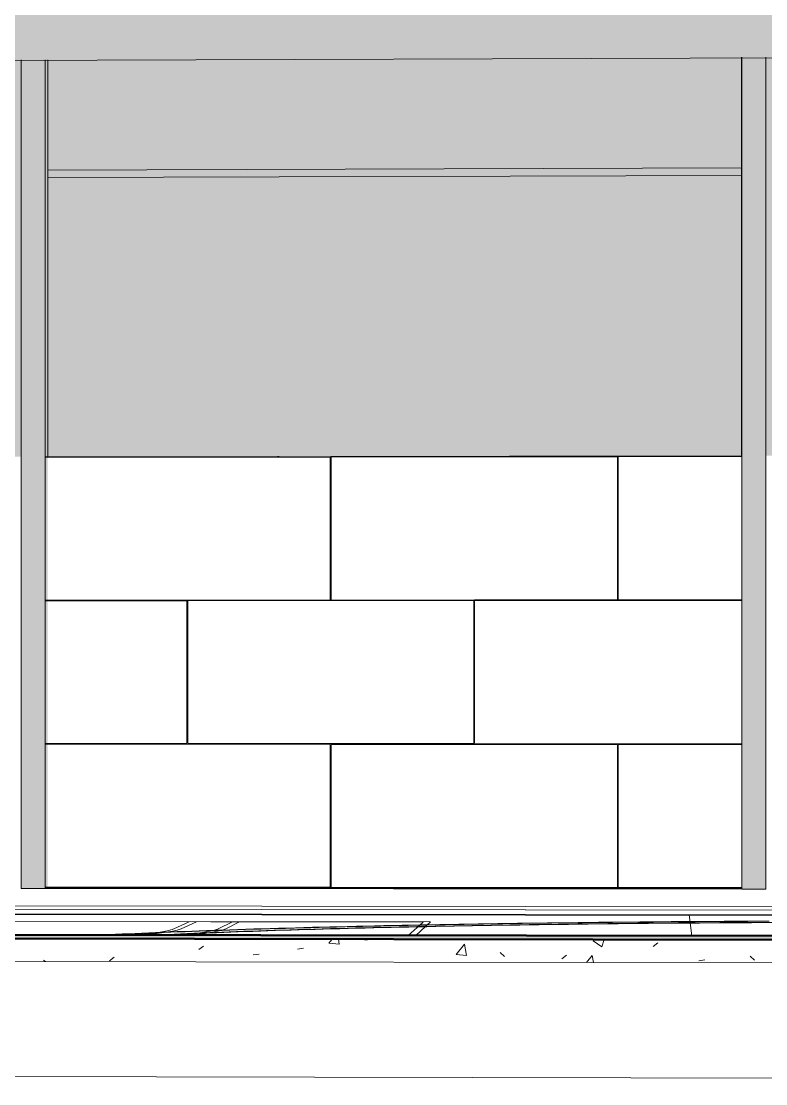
# Model space of a CAD drawing. Header units: inches. Extents: x 27328 to 52026, y -4075 to 4147.
# Drawn here: x 49625.38 to 49625.5051, y 59.9372 to 60.1155 of the extents above; entities that cross this region are included whole.
import ezdxf

# ---------------------------------------------------------------- set-up
doc = ezdxf.new("R2010")
doc.units = ezdxf.units.IN
doc.header["$MEASUREMENT"] = 0
doc.linetypes.add('Dash 1_16_', pattern=[0.125, 0.0625, -0.0625])
doc.linetypes.add('Hidden', pattern=[0.28125, 0.1875, -0.09375])
for name, color, linetype, lineweight in [('A-FLOR', 192, 'Continuous', 9), ('A-FLOR-CLRS', 90, 'Dash 1_16_', 9), ('A-FLOR-OTLN', 90, 'Continuous', 9), ('A-PROP-SBCK', 71, 'Hidden', 15), ('A-WALL-PATT', 111, 'Continuous', 9), ('C-BLDG-PADS', 91, 'Continuous', 9), ('C-TOPO', 7, 'Continuous', 9), ('L-SITE-WALL', 31, 'Continuous', 9), ('M-HVAC-DUCT', 70, 'Continuous', 9), ('S-BEAM', 12, 'Continuous', 9), ('S-COLS', 52, 'Continuous', 9)]:
    doc.layers.add(name, color=color, linetype=linetype, lineweight=lineweight)

# ---------------------------------------------------------------- blocks, each defined once
blk = doc.blocks.new('FP_168-mezzanine - perspective')
at = {"layer": 'C-BLDG-PADS'}
for p, q in [((23035.796, 59.96076), (23035.79658, 59.96145)), ((23035.79778, 59.9606), (23035.79763, 59.96145)), ((23035.80206, 59.96125), (23035.80303, 59.96138)), ((23035.84038, 59.96117), (23035.84094, 59.96139)), ((23035.84038, 59.96117), (23035.84186, 59.96017)), ((23035.84186, 59.96017), (23035.84227, 59.96139)), ((23035.77419, 59.95968), (23035.77497, 59.96027)), ((23035.79077, 59.95978), (23035.79175, 59.95991)), ((23035.796, 59.96076), (23035.79778, 59.9606)), ((23035.81738, 59.95886), (23035.81882, 59.96057)), ((23035.81916, 59.9587), (23035.81882, 59.96057)), ((23035.85048, 59.96022), (23035.85126, 59.96082)), ((23035.74812, 59.95789), (23035.74847, 59.95766)), ((23035.75918, 59.95779), (23035.75995, 59.95839)), ((23035.78332, 59.95881), (23035.7843, 59.95894)), ((23035.81738, 59.95886), (23035.81916, 59.9587)), ((23035.82478, 59.95922), (23035.8255, 59.95855)), ((23035.83514, 59.95814), (23035.83592, 59.95874)), ((23035.83927, 59.95753), (23035.84023, 59.95867)), ((23035.84044, 59.95753), (23035.84023, 59.95867)), ((23035.85816, 59.95782), (23035.85914, 59.95795)), ((23035.86679, 59.95858), (23035.86752, 59.95792))]:
    blk.add_line(p, q, dxfattribs=at)
blk = doc.blocks.new('FP_214-mezzanine - perspective')
at = {"layer": 'A-WALL-PATT'}
for p, q in [((23035.79626, 60.04235), (23035.74838, 60.04228)), ((23035.7722, 60.04244), (23035.7722, 60.04244)), ((23035.77232, 60.04244), (23035.77232, 60.04244)), ((23035.79626, 60.04235), (23035.79626, 60.01836)), ((23035.82049, 60.04238), (23035.79639, 60.04235)), ((23035.79639, 60.01836), (23035.79639, 60.04235)), ((23035.82036, 60.04251), (23035.82036, 60.04251)), ((23035.82049, 60.04251), (23035.82049, 60.04251)), ((23035.84451, 60.04241), (23035.82049, 60.04238)), ((23035.84451, 60.04241), (23035.84451, 60.01839)), ((23035.86535, 60.04244), (23035.84463, 60.04242)), ((23035.84463, 60.01839), (23035.84463, 60.04242)), ((23035.79626, 60.01836), (23035.74838, 60.01833)), ((23035.7722, 60.01822), (23035.74838, 60.01821)), ((23035.7722, 60.01822), (23035.7722, 59.99426)), ((23035.82036, 60.01825), (23035.77232, 60.01822)), ((23035.77232, 60.01822), (23035.77232, 59.99426)), ((23035.82049, 60.01838), (23035.79639, 60.01836)), ((23035.82036, 59.99425), (23035.82036, 60.01825)), ((23035.84451, 60.01839), (23035.82049, 60.01838)), ((23035.86535, 60.01828), (23035.82049, 60.01825)), ((23035.82049, 59.99425), (23035.82049, 60.01825)), ((23035.86535, 60.01841), (23035.84463, 60.01839)), ((23035.7722, 59.99426), (23035.74838, 59.99426)), ((23035.79626, 59.99413), (23035.74838, 59.99414)), ((23035.82036, 59.99425), (23035.77232, 59.99426)), ((23035.79626, 59.99413), (23035.79626, 59.97015)), ((23035.79639, 59.97015), (23035.79639, 59.99413)), ((23035.82049, 59.99412), (23035.79639, 59.99413)), ((23035.86535, 59.99424), (23035.82049, 59.99425)), ((23035.84451, 59.99412), (23035.82049, 59.99412)), ((23035.84451, 59.99412), (23035.84451, 59.9701)), ((23035.84463, 59.9701), (23035.84463, 59.99412)), ((23035.86535, 59.99412), (23035.84463, 59.99412)), ((23035.79626, 59.97015), (23035.74838, 59.97019)), ((23035.82049, 59.97012), (23035.79639, 59.97015)), ((23035.84451, 59.9701), (23035.82049, 59.97012)), ((23035.86535, 59.97008), (23035.84463, 59.9701))]:
    blk.add_line(p, q, dxfattribs=at)

msp = doc.modelspace()

# ---------------------------------------------------------------- hatches: boundary and pattern name
at = {"layer": 'A-FLOR', "lineweight": 13}
msp.add_hatch(color=256, dxfattribs=at).paths.add_polyline_path([(49625.6091, 59.96121), (49625.6091, 59.96186), (49624.89144, 59.96279), (49624.89144, 59.96216), (49625.57851, 59.96125)], flags=0)
at = {"layer": 'L-SITE-WALL', "lineweight": 13}
h = msp.add_hatch(color=256, dxfattribs=at)
h.paths.add_polyline_path([(49625.03501, 60.0419), (49625.09453, 60.04198), (49625.09453, 60.08284), (49625.04246, 60.08269), (49625.03515, 60.04266)], flags=0)
h.paths.add_polyline_path([(49625.10073, 60.04199), (49625.14103, 60.04205), (49625.14103, 60.08297), (49625.10073, 60.08286), (49625.10073, 60.04266)], flags=0)
h.paths.add_polyline_path([(49625.14503, 60.04205), (49625.2395, 60.04219), (49625.2395, 60.05919), (49625.24142, 60.05919), (49625.24142, 60.05998), (49625.25496, 60.06001), (49625.25499, 60.06162), (49625.25525, 60.06162), (49625.25528, 60.06408), (49625.25579, 60.06409), (49625.25641, 60.06406), (49625.25641, 60.06403), (49625.25862, 60.06406), (49625.24476, 60.10851), (49625.1457, 60.10814), (49625.1457, 60.09497), (49625.14503, 60.09496), (49625.14503, 60.08919), (49625.14657, 60.08919), (49625.14717, 60.08904), (49625.14714, 60.08886), (49625.14694, 60.08889), (49625.147, 60.08885), (49625.14708, 60.0888), (49625.14704, 60.08872), (49625.14699, 60.08877), (49625.14704, 60.08835), (49625.14701, 60.08355), (49625.14701, 60.08334), (49625.14706, 60.08338), (49625.14708, 60.08325), (49625.14694, 60.08325), (49625.14698, 60.08322), (49625.14717, 60.08316), (49625.14717, 60.08299), (49625.14503, 60.08298), (49625.14503, 60.04266)], flags=0)
h.paths.add_polyline_path([(49625.28385, 60.04226), (49625.38005, 60.0424), (49625.38005, 60.10901), (49625.28201, 60.10865), (49625.26763, 60.06405), (49625.26867, 60.06408), (49625.2687, 60.06411), (49625.26914, 60.06412), (49625.26982, 60.06409), (49625.26983, 60.06407), (49625.26984, 60.06159), (49625.26991, 60.06155), (49625.26991, 60.06004), (49625.28299, 60.06006), (49625.28299, 60.05928), (49625.28368, 60.05926), (49625.28388, 60.0592), (49625.28385, 60.04266)], flags=0)
h.paths.add_polyline_path([(49625.38406, 60.0424), (49625.50103, 60.04257), (49625.50103, 60.10946), (49625.38406, 60.10903), (49625.38406, 60.04266)], flags=0)
h.paths.add_polyline_path([(49625.50507, 60.04258), (49625.55906, 60.04265), (49625.55906, 60.10968), (49625.50507, 60.10948), (49625.50507, 60.04265)], flags=0)
h.paths.add_polyline_path([(49625.25741, 60.06002), (49625.25762, 60.06005), (49625.25759, 60.0601), (49625.25743, 60.06005), (49625.25741, 60.06002)], flags=0)
h.paths.add_polyline_path([(49625.25818, 60.06002), (49625.25988, 60.06002), (49625.25942, 60.06151), (49625.25649, 60.0615), (49625.25649, 60.06024), (49625.25818, 60.06024), (49625.25818, 60.06002)], flags=0)
h.paths.add_polyline_path([(49625.26676, 60.06004), (49625.26697, 60.06007), (49625.26688, 60.06011), (49625.26685, 60.0601), (49625.26677, 60.06004)], flags=0)
h.paths.add_polyline_path([(49625.26641, 60.06026), (49625.26843, 60.06026), (49625.26843, 60.06153), (49625.26681, 60.0615), (49625.26641, 60.06026)], flags=0)
h.paths.add_polyline_path([(49625.26517, 60.06405), (49625.26535, 60.06406), (49625.2698, 60.1086), (49625.26517, 60.10859), (49625.26517, 60.10153), (49625.26613, 60.10151), (49625.26613, 60.10139), (49625.26616, 60.10141), (49625.26616, 60.1015), (49625.26626, 60.10145), (49625.26628, 60.10126), (49625.2663, 60.10124), (49625.26627, 60.1005), (49625.26626, 60.10048), (49625.26626, 60.10038), (49625.26517, 60.10036), (49625.26517, 60.06406)], flags=0)
h.paths.add_polyline_path([(49625.25672, 60.09712), (49625.25672, 60.09706), (49625.25676, 60.09708), (49625.25673, 60.0971)], flags=0)
h.paths.add_polyline_path([(49625.25697, 60.09703), (49625.25702, 60.09691), (49625.25698, 60.0968), (49625.25698, 60.09696)], flags=0)
h.paths.add_polyline_path([(49625.257, 60.0968), (49625.25703, 60.09694), (49625.25709, 60.0969), (49625.25703, 60.09684)], flags=0)
h.paths.add_polyline_path([(49625.26005, 60.06627), (49625.26005, 60.10857), (49625.25834, 60.10856), (49625.25665, 60.09713), (49625.2569, 60.09707), (49625.25692, 60.09704), (49625.25697, 60.09703), (49625.25694, 60.09691), (49625.25691, 60.09691), (49625.25688, 60.09694), (49625.25661, 60.097), (49625.25658, 60.09667), (49625.25671, 60.0966), (49625.25679, 60.09658), (49625.25691, 60.09662), (49625.25698, 60.09672), (49625.257, 60.09678), (49625.25704, 60.09669), (49625.25698, 60.09654), (49625.25684, 60.09648), (49625.25679, 60.09651), (49625.25677, 60.09648), (49625.25685, 60.09602), (49625.25681, 60.09512), (49625.25685, 60.095), (49625.25687, 60.09497), (49625.25687, 60.09471), (49625.25682, 60.0947), (49625.2568, 60.09457), (49625.25673, 60.09455), (49625.25665, 60.09388), (49625.25655, 60.09368), (49625.25642, 60.09367), (49625.2599, 60.06675)], flags=0)
h.paths.add_polyline_path([(49625.25958, 60.06778), (49625.2562, 60.09385), (49625.25613, 60.09368), (49625.25596, 60.09368), (49625.25586, 60.09368), (49625.25579, 60.09379), (49625.25571, 60.09408), (49625.25562, 60.09454), (49625.25549, 60.09483), (49625.25551, 60.09501), (49625.25555, 60.09501), (49625.25558, 60.09517), (49625.25565, 60.09518), (49625.2557, 60.09568), (49625.25579, 60.09599), (49625.25582, 60.0961), (49625.25324, 60.10733), (49625.25331, 60.10733), (49625.25335, 60.1074), (49625.25338, 60.10733), (49625.25595, 60.09625), (49625.2561, 60.09657), (49625.2561, 60.09674), (49625.25614, 60.09673), (49625.25618, 60.09691), (49625.25621, 60.09697), (49625.25629, 60.09703), (49625.25642, 60.09707), (49625.25814, 60.10856), (49625.24687, 60.10852), (49625.25857, 60.071)], flags=0)
h.paths.add_polyline_path([(49625.26691, 60.06817), (49625.27996, 60.10864), (49625.27092, 60.10861), (49625.2672, 60.071)], flags=0)
h.paths.add_polyline_path([(49625.14706, 60.08338), (49625.14701, 60.08341), (49625.14705, 60.08346)], flags=0)
h.paths.add_polyline_path([(49625.14705, 60.08863), (49625.14701, 60.08872), (49625.14706, 60.08871), (49625.14705, 60.08864)], flags=0)
h.paths.add_polyline_path([(49625.25622, 60.0969), (49625.25621, 60.09678), (49625.2562, 60.0968), (49625.25622, 60.09688)], flags=0)
h.paths.add_polyline_path([(49625.25618, 60.09659), (49625.25634, 60.09659), (49625.2564, 60.09695), (49625.25634, 60.09692), (49625.25626, 60.09686), (49625.25622, 60.09689), (49625.25618, 60.09668), (49625.25618, 60.09665)], flags=0)
h.paths.add_polyline_path([(49625.25617, 60.09679), (49625.25613, 60.09691), (49625.25618, 60.09694), (49625.25617, 60.09689)], flags=0)
h.paths.add_polyline_path([(49625.26616, 60.10043), (49625.26613, 60.10044), (49625.26613, 60.10043)], flags=0)
h.paths.add_polyline_path([(49625.26557, 60.10074), (49625.26546, 60.10088), (49625.26546, 60.10084), (49625.26553, 60.10076), (49625.26557, 60.10074)], flags=0)
h.paths.add_polyline_path([(49625.26588, 60.10116), (49625.26601, 60.10119), (49625.26588, 60.10116)], flags=0)
h.paths.add_polyline_path([(49625.1457, 60.12411), (49625.23976, 60.12451), (49625.23649, 60.13502), (49625.23545, 60.13515), (49625.23545, 60.135), (49625.23521, 60.13497), (49625.23518, 60.13427), (49625.23467, 60.13429), (49625.23463, 60.13499), (49625.23451, 60.13501), (49625.23443, 60.13509), (49625.23443, 60.13524), (49625.23424, 60.13531), (49625.15348, 60.14582), (49625.1457, 60.14468), (49625.1457, 60.12475)], flags=0)
h.paths.add_polyline_path([(49625.24188, 60.12452), (49625.26005, 60.1246), (49625.26005, 60.13188), (49625.26044, 60.1319), (49625.23869, 60.13473), (49625.24181, 60.12474)], flags=0)
h.paths.add_polyline_path([(49625.26517, 60.12462), (49625.2714, 60.12465), (49625.27198, 60.13052), (49625.27169, 60.13052), (49625.27164, 60.12939), (49625.27012, 60.12947), (49625.26916, 60.13004), (49625.26916, 60.13076), (49625.26517, 60.13128), (49625.26517, 60.12474)], flags=0)
h.paths.add_polyline_path([(49625.27252, 60.12465), (49625.28514, 60.1247), (49625.28697, 60.13038), (49625.2731, 60.13051), (49625.27253, 60.12474)], flags=0)
h.paths.add_polyline_path([(49625.28718, 60.12471), (49625.38005, 60.12511), (49625.38005, 60.12946), (49625.289, 60.13036), (49625.28719, 60.12474)], flags=0)
h.paths.add_polyline_path([(49625.38406, 60.12513), (49625.50103, 60.12563), (49625.50103, 60.1324), (49625.45311, 60.12879), (49625.45306, 60.12759), (49625.45156, 60.12765), (49625.4514, 60.12824), (49625.4514, 60.12875), (49625.38406, 60.12942), (49625.38406, 60.12543)], flags=0)
h.paths.add_polyline_path([(49625.50507, 60.12564), (49625.55203, 60.12584), (49625.51023, 60.13309), (49625.50507, 60.1327), (49625.50507, 60.12589)], flags=0)
h.paths.add_polyline_path([(49625.23485, 60.13424), (49625.23483, 60.13427), (49625.23488, 60.13424)], flags=0)
at = {"layer": 'M-HVAC-DUCT'}
h = msp.add_hatch(color=256, dxfattribs=at)
h.paths.add_polyline_path([(49624.98589, 60.10747), (49625.2449, 60.10843), (49625.24217, 60.1172), (49624.98255, 60.11616), (49624.9826, 60.11476), (49624.98276, 60.11338), (49624.983, 60.11207), (49624.98334, 60.11086), (49624.98375, 60.10979), (49624.98422, 60.10889), (49624.98475, 60.10819), (49624.98531, 60.10771)], flags=0)
h.paths.add_polyline_path([(49625.24701, 60.10844), (49625.25827, 60.10848), (49625.2596, 60.11727), (49625.24428, 60.11721), (49625.24698, 60.10855)], flags=0)
h.paths.add_polyline_path([(49625.25847, 60.10848), (49625.26121, 60.10849), (49625.26121, 60.11728), (49625.2598, 60.11727), (49625.25849, 60.10859)], flags=0)
h.paths.add_polyline_path([(49625.2653, 60.10851), (49625.26992, 60.10853), (49625.27081, 60.11731), (49625.2653, 60.11729), (49625.2653, 60.10862)], flags=0)
h.paths.add_polyline_path([(49625.27105, 60.10853), (49625.28008, 60.10856), (49625.28292, 60.11736), (49625.27193, 60.11732), (49625.27106, 60.10865)], flags=0)
h.paths.add_polyline_path([(49625.28213, 60.10857), (49625.61121, 60.1098), (49625.61137, 60.11278), (49625.61179, 60.11869), (49625.28497, 60.11737), (49625.28217, 60.10869)], flags=0)
at = {"layer": 'S-BEAM'}
h = msp.add_hatch(color=256, dxfattribs=at)
h.paths.add_polyline_path([(49625.14704, 60.08854), (49625.25089, 60.08886), (49625.25052, 60.09003), (49625.14503, 60.08971), (49625.14503, 60.08919), (49625.14657, 60.08919), (49625.14717, 60.08904), (49625.14714, 60.08886), (49625.14694, 60.08889), (49625.147, 60.08885), (49625.14708, 60.0888), (49625.14704, 60.08872), (49625.14699, 60.08877), (49625.14704, 60.08854)], flags=0)
h.paths.add_polyline_path([(49625.14705, 60.08863), (49625.14701, 60.08872), (49625.14706, 60.08871), (49625.14705, 60.08864)], flags=0)
h.paths.add_polyline_path([(49625.253, 60.08886), (49625.25687, 60.08888), (49625.25672, 60.09005), (49625.25264, 60.09004)], flags=0)
h.paths.add_polyline_path([(49625.25704, 60.08888), (49625.26005, 60.08889), (49625.26005, 60.09006), (49625.25688, 60.09005)], flags=0)
h.paths.add_polyline_path([(49625.26517, 60.0889), (49625.26783, 60.08891), (49625.26795, 60.09009), (49625.26517, 60.09008)], flags=0)
h.paths.add_polyline_path([(49625.26897, 60.08891), (49625.2736, 60.08893), (49625.27398, 60.0901), (49625.26909, 60.09009)], flags=0)
h.paths.add_polyline_path([(49625.27565, 60.08893), (49625.38005, 60.08925), (49625.38005, 60.09043), (49625.27603, 60.09011)], flags=0)
h.paths.add_polyline_path([(49625.38406, 60.08926), (49625.50103, 60.08962), (49625.50103, 60.0908), (49625.38406, 60.09044)], flags=0)
h.paths.add_polyline_path([(49625.50507, 60.08963), (49625.60649, 60.08994), (49625.60625, 60.09113), (49625.50507, 60.09082)], flags=0)
at = {"layer": 'S-COLS'}
h = msp.add_hatch(color=256, dxfattribs=at)
h.paths.add_polyline_path([(49625.50103, 59.96995), (49625.50103, 60.10946), (49625.50098, 60.10946), (49625.50098, 59.96995)], flags=0)
h.paths.add_polyline_path([(49625.50098, 60.12563), (49625.50103, 60.12563), (49625.50103, 60.1324), (49625.50098, 60.1324), (49625.50098, 60.12589)], flags=0)
h = msp.add_hatch(color=256, dxfattribs=at)
h.paths.add_polyline_path([(49625.50506, 59.96982), (49625.50506, 60.10948), (49625.50104, 60.10946), (49625.50104, 59.96982)], flags=0)
h.paths.add_polyline_path([(49625.50104, 60.12562), (49625.50506, 60.12564), (49625.50506, 60.13301), (49625.50104, 60.13299), (49625.50104, 60.12589)], flags=0)
h = msp.add_hatch(color=256, dxfattribs=at)
h.paths.add_polyline_path([(49625.38405, 59.96994), (49625.38405, 60.10903), (49625.38005, 60.10901), (49625.38005, 59.96995)], flags=0)
h.paths.add_polyline_path([(49625.38005, 60.12511), (49625.38405, 60.12512), (49625.38405, 60.12999), (49625.38005, 60.12997), (49625.38005, 60.12543)], flags=0)
h = msp.add_hatch(color=256, dxfattribs=at)
h.paths.add_polyline_path([(49625.38449, 59.97007), (49625.38449, 60.10903), (49625.38406, 60.10903), (49625.38406, 59.97007)], flags=0)
h.paths.add_polyline_path([(49625.38406, 60.12513), (49625.38449, 60.12513), (49625.38449, 60.12941), (49625.38406, 60.12942), (49625.38406, 60.12543)], flags=0)
h = msp.add_hatch(color=256, dxfattribs=at)
h.paths.add_polyline_path([(49625.38405, 59.96994), (49625.38406, 59.96995), (49625.38405, 59.97748)], flags=0)
h.paths.add_polyline_path([(49625.38405, 60.12512), (49625.38406, 60.12512), (49625.38405, 60.12543)], flags=0)

# ---------------------------------------------------------------- linework, layer by layer
at = {"layer": 'A-FLOR', "lineweight": 13}
msp.add_line((49625.59355, 59.96676), (49625.10094, 59.96731), dxfattribs=at)
at = {"layer": 'A-FLOR', "lineweight": 50}
for p, q in [((49625.6091, 59.96186), (49624.89144, 59.96279)), ((49624.89144, 59.96216), (49625.6091, 59.96121))]:
    msp.add_line(p, q, dxfattribs=at)
at = {"layer": 'A-FLOR-CLRS', "linetype": 'Continuous'}
for p, q in [((49625.63682, 59.96615), (49624.95847, 59.96693)), ((49625.04412, 59.96683), (49625.51955, 59.96628)), ((49625.61198, 59.96539), (49624.94633, 59.96617)), ((49625.06114, 59.96603), (49625.49219, 59.96553)), ((49625.49219, 59.96553), (49625.49263, 59.96201))]:
    msp.add_line(p, q, dxfattribs=at)
at = {"layer": 'A-FLOR-OTLN'}
for p, q in [((49624.98561, 59.96607), (49625.56972, 59.96538)), ((49624.98626, 59.96604), (49625.56862, 59.96535)), ((49625.44877, 59.96433), (49625.08827, 59.96477)), ((49625.44752, 59.9643), (49625.08905, 59.96473)), ((49625.40565, 59.96318), (49625.40826, 59.96434)), ((49625.4069, 59.96317), (49625.40947, 59.96434)), ((49625.41313, 59.96317), (49625.4155, 59.96433)), ((49625.41438, 59.96316), (49625.41671, 59.96433)), ((49625.44501, 59.96207), (49625.44752, 59.9643)), ((49625.44629, 59.96207), (49625.44877, 59.96433))]:
    msp.add_line(p, q, dxfattribs=at)
for points in [[(49625.39378, 59.96214, 0), (49625.39482, 59.96219, 0), (49625.39589, 59.96225, 0), (49625.39697, 59.9623, 0), (49625.39807, 59.96235, 0), (49625.39918, 59.9624, 0), (49625.40031, 59.96245, 0), (49625.40146, 59.9625, 0), (49625.40262, 59.96255, 0), (49625.4038, 59.9626, 0), (49625.405, 59.96265, 0), (49625.40621, 59.9627, 0), (49625.40743, 59.96274, 0), (49625.40868, 59.96279, 0), (49625.40993, 59.96284, 0), (49625.4112, 59.96288, 0), (49625.41249, 59.96293, 0), (49625.41378, 59.96297, 0), (49625.4151, 59.96301, 0), (49625.41642, 59.96306, 0), (49625.41776, 59.9631, 0), (49625.41912, 59.96314, 0), (49625.42049, 59.96318, 0), (49625.42187, 59.96322, 0), (49625.42326, 59.96327, 0), (49625.42467, 59.9633, 0), (49625.42609, 59.96334, 0), (49625.42752, 59.96338, 0), (49625.42896, 59.96342, 0), (49625.43041, 59.96346, 0), (49625.43188, 59.96349, 0), (49625.43336, 59.96353, 0), (49625.43485, 59.96356, 0), (49625.43635, 59.9636, 0), (49625.43786, 59.96363, 0), (49625.43939, 59.96367, 0), (49625.44092, 59.9637, 0), (49625.44246, 59.96373, 0), (49625.44402, 59.96376, 0), (49625.44558, 59.96379, 0), (49625.44716, 59.96382, 0), (49625.44874, 59.96385, 0), (49625.45033, 59.96388, 0), (49625.45193, 59.96391, 0), (49625.45355, 59.96394, 0), (49625.45517, 59.96397, 0), (49625.4568, 59.96399, 0), (49625.45844, 59.96402, 0), (49625.46008, 59.96404, 0), (49625.46174, 59.96407, 0), (49625.4634, 59.96409, 0), (49625.46507, 59.96412, 0), (49625.46675, 59.96414, 0), (49625.46843, 59.96416, 0), (49625.47013, 59.96418, 0), (49625.47183, 59.9642, 0), (49625.47354, 59.96422, 0), (49625.47525, 59.96424, 0), (49625.47697, 59.96426, 0), (49625.4787, 59.96428, 0), (49625.48043, 59.9643, 0), (49625.48217, 59.96431, 0), (49625.48392, 59.96433, 0), (49625.48567, 59.96434, 0), (49625.48743, 59.96436, 0), (49625.48919, 59.96437, 0), (49625.49096, 59.96439, 0), (49625.49273, 59.9644, 0), (49625.49451, 59.96441, 0), (49625.49629, 59.96442, 0), (49625.49808, 59.96443, 0), (49625.49987, 59.96444, 0), (49625.50166, 59.96445, 0), (49625.50346, 59.96446, 0), (49625.50526, 59.96447, 0)], [(49625.39522, 59.96214, 0), (49625.39626, 59.96219, 0), (49625.39732, 59.96224, 0), (49625.39839, 59.96229, 0), (49625.39948, 59.96234, 0), (49625.40059, 59.9624, 0), (49625.40171, 59.96244, 0), (49625.40285, 59.96249, 0), (49625.404, 59.96254, 0), (49625.40517, 59.96259, 0), (49625.40636, 59.96264, 0), (49625.40756, 59.96269, 0), (49625.40877, 59.96273, 0), (49625.41, 59.96278, 0), (49625.41125, 59.96282, 0), (49625.4125, 59.96287, 0), (49625.41378, 59.96291, 0), (49625.41506, 59.96296, 0), (49625.41637, 59.963, 0), (49625.41768, 59.96304, 0), (49625.41901, 59.96309, 0), (49625.42035, 59.96313, 0), (49625.42171, 59.96317, 0), (49625.42307, 59.96321, 0), (49625.42445, 59.96325, 0), (49625.42585, 59.96329, 0), (49625.42725, 59.96332, 0), (49625.42867, 59.96336, 0), (49625.4301, 59.9634, 0), (49625.43154, 59.96344, 0), (49625.43299, 59.96347, 0), (49625.43445, 59.96351, 0), (49625.43593, 59.96354, 0), (49625.43742, 59.96358, 0), (49625.43891, 59.96361, 0), (49625.44042, 59.96364, 0), (49625.44194, 59.96368, 0), (49625.44347, 59.96371, 0), (49625.445, 59.96374, 0), (49625.44655, 59.96377, 0), (49625.44811, 59.9638, 0), (49625.44968, 59.96383, 0), (49625.45126, 59.96386, 0), (49625.45284, 59.96388, 0), (49625.45444, 59.96391, 0), (49625.45604, 59.96394, 0), (49625.45765, 59.96396, 0), (49625.45927, 59.96399, 0), (49625.4609, 59.96402, 0), (49625.46254, 59.96404, 0), (49625.46419, 59.96406, 0), (49625.46584, 59.96409, 0), (49625.4675, 59.96411, 0), (49625.46917, 59.96413, 0), (49625.47085, 59.96415, 0), (49625.47253, 59.96417, 0), (49625.47422, 59.96419, 0), (49625.47591, 59.96421, 0), (49625.47762, 59.96423, 0), (49625.47933, 59.96425, 0), (49625.48104, 59.96426, 0), (49625.48276, 59.96428, 0), (49625.48449, 59.96429, 0), (49625.48622, 59.96431, 0), (49625.48796, 59.96432, 0), (49625.4897, 59.96434, 0), (49625.49145, 59.96435, 0), (49625.49321, 59.96436, 0), (49625.49496, 59.96438, 0), (49625.49673, 59.96439, 0), (49625.49849, 59.9644, 0), (49625.50027, 59.96441, 0), (49625.50204, 59.96442, 0), (49625.50382, 59.96443, 0), (49625.50561, 59.96443, 0)], [(49625.39939, 59.96213, 0), (49625.39992, 59.96219, 0), (49625.40043, 59.96224, 0), (49625.40091, 59.9623, 0), (49625.40138, 59.96235, 0), (49625.40182, 59.96241, 0), (49625.40223, 59.96246, 0), (49625.40263, 59.96252, 0), (49625.403, 59.96257, 0), (49625.40335, 59.96263, 0), (49625.40368, 59.96268, 0), (49625.40399, 59.96274, 0), (49625.40427, 59.96279, 0), (49625.40454, 59.96285, 0), (49625.40478, 59.9629, 0), (49625.405, 59.96296, 0), (49625.40519, 59.96301, 0), (49625.40537, 59.96307, 0), (49625.40552, 59.96312, 0), (49625.40565, 59.96318, 0)], [(49625.4007, 59.96213, 0), (49625.40126, 59.96219, 0), (49625.40179, 59.96225, 0), (49625.40229, 59.96231, 0), (49625.40277, 59.96236, 0), (49625.40322, 59.96242, 0), (49625.40365, 59.96248, 0), (49625.40406, 59.96254, 0), (49625.40444, 59.9626, 0), (49625.40479, 59.96265, 0), (49625.40512, 59.96271, 0), (49625.40543, 59.96277, 0), (49625.40571, 59.96283, 0), (49625.40597, 59.96289, 0), (49625.40621, 59.96294, 0), (49625.40641, 59.963, 0), (49625.4066, 59.96306, 0), (49625.40676, 59.96312, 0), (49625.4069, 59.96317, 0)], [(49625.4025, 59.96213, 0), (49625.40355, 59.96218, 0), (49625.40462, 59.96223, 0), (49625.4057, 59.96228, 0), (49625.4068, 59.96233, 0), (49625.40791, 59.96238, 0), (49625.40905, 59.96243, 0), (49625.41019, 59.96247, 0), (49625.41136, 59.96252, 0), (49625.41254, 59.96257, 0), (49625.41373, 59.96261, 0), (49625.41494, 59.96266, 0), (49625.41617, 59.9627, 0), (49625.41741, 59.96275, 0), (49625.41866, 59.96279, 0), (49625.41993, 59.96284, 0), (49625.42121, 59.96288, 0), (49625.42251, 59.96292, 0), (49625.42382, 59.96296, 0), (49625.42514, 59.963, 0), (49625.42648, 59.96304, 0), (49625.42783, 59.96308, 0), (49625.42919, 59.96312, 0), (49625.43057, 59.96316, 0), (49625.43196, 59.9632, 0), (49625.43336, 59.96324, 0), (49625.43477, 59.96327, 0), (49625.4362, 59.96331, 0), (49625.43764, 59.96334, 0), (49625.43908, 59.96338, 0), (49625.44054, 59.96341, 0), (49625.44202, 59.96345, 0), (49625.4435, 59.96348, 0), (49625.44499, 59.96351, 0), (49625.4465, 59.96354, 0), (49625.44801, 59.96357, 0), (49625.44954, 59.9636, 0), (49625.45107, 59.96363, 0), (49625.45262, 59.96366, 0), (49625.45417, 59.96369, 0), (49625.45573, 59.96372, 0), (49625.45731, 59.96375, 0), (49625.45889, 59.96377, 0), (49625.46048, 59.9638, 0), (49625.46208, 59.96383, 0), (49625.46369, 59.96385, 0), (49625.46531, 59.96387, 0), (49625.46693, 59.9639, 0), (49625.46856, 59.96392, 0), (49625.4702, 59.96394, 0), (49625.47185, 59.96396, 0), (49625.47351, 59.96398, 0), (49625.47517, 59.964, 0), (49625.47684, 59.96402, 0), (49625.47852, 59.96404, 0), (49625.4802, 59.96406, 0), (49625.48189, 59.96408, 0), (49625.48359, 59.96409, 0), (49625.48529, 59.96411, 0), (49625.487, 59.96413, 0), (49625.48872, 59.96414, 0), (49625.49044, 59.96416, 0), (49625.49216, 59.96417, 0), (49625.49389, 59.96418, 0), (49625.49563, 59.96419, 0), (49625.49737, 59.96421, 0), (49625.49911, 59.96422, 0), (49625.50086, 59.96423, 0), (49625.50262, 59.96424, 0), (49625.50438, 59.96424, 0), (49625.50614, 59.96425, 0)], [(49625.40397, 59.96213, 0), (49625.40502, 59.96218, 0), (49625.40609, 59.96223, 0), (49625.40718, 59.96228, 0), (49625.40828, 59.96233, 0), (49625.4094, 59.96238, 0), (49625.41054, 59.96242, 0), (49625.41169, 59.96247, 0), (49625.41286, 59.96252, 0), (49625.41405, 59.96256, 0), (49625.41525, 59.96261, 0), (49625.41646, 59.96266, 0), (49625.41769, 59.9627, 0), (49625.41894, 59.96274, 0), (49625.4202, 59.96279, 0), (49625.42147, 59.96283, 0), (49625.42276, 59.96287, 0), (49625.42406, 59.96292, 0), (49625.42538, 59.96296, 0), (49625.4267, 59.963, 0), (49625.42805, 59.96304, 0), (49625.4294, 59.96308, 0), (49625.43077, 59.96311, 0), (49625.43215, 59.96315, 0), (49625.43355, 59.96319, 0), (49625.43496, 59.96323, 0), (49625.43638, 59.96326, 0), (49625.43781, 59.9633, 0), (49625.43925, 59.96333, 0), (49625.4407, 59.96337, 0), (49625.44217, 59.9634, 0), (49625.44365, 59.96344, 0), (49625.44513, 59.96347, 0), (49625.44663, 59.9635, 0), (49625.44814, 59.96353, 0), (49625.44966, 59.96356, 0), (49625.45119, 59.96359, 0), (49625.45273, 59.96362, 0), (49625.45428, 59.96365, 0), (49625.45584, 59.96368, 0), (49625.45741, 59.96371, 0), (49625.45899, 59.96373, 0), (49625.46058, 59.96376, 0), (49625.46218, 59.96378, 0), (49625.46378, 59.96381, 0), (49625.4654, 59.96383, 0), (49625.46702, 59.96386, 0), (49625.46865, 59.96388, 0), (49625.47029, 59.9639, 0), (49625.47193, 59.96392, 0), (49625.47359, 59.96395, 0), (49625.47525, 59.96397, 0), (49625.47691, 59.96398, 0), (49625.47859, 59.964, 0), (49625.48027, 59.96402, 0), (49625.48196, 59.96404, 0), (49625.48366, 59.96406, 0), (49625.48536, 59.96407, 0), (49625.48706, 59.96409, 0), (49625.48878, 59.9641, 0), (49625.4905, 59.96412, 0), (49625.49222, 59.96413, 0), (49625.49395, 59.96414, 0), (49625.49568, 59.96416, 0), (49625.49742, 59.96417, 0), (49625.49917, 59.96418, 0), (49625.50092, 59.96419, 0), (49625.50267, 59.9642, 0), (49625.50443, 59.96421, 0), (49625.50619, 59.96422, 0)], [(49625.40727, 59.96212, 0), (49625.4078, 59.96218, 0), (49625.4083, 59.96224, 0), (49625.40878, 59.9623, 0), (49625.40923, 59.96236, 0), (49625.40967, 59.96241, 0), (49625.41007, 59.96247, 0), (49625.41046, 59.96253, 0), (49625.41082, 59.96259, 0), (49625.41115, 59.96265, 0), (49625.41147, 59.96271, 0), (49625.41175, 59.96276, 0), (49625.41202, 59.96282, 0), (49625.41226, 59.96288, 0), (49625.41248, 59.96294, 0), (49625.41268, 59.96299, 0), (49625.41285, 59.96305, 0), (49625.413, 59.96311, 0), (49625.41313, 59.96317, 0)], [(49625.40858, 59.96212, 0), (49625.40911, 59.96218, 0), (49625.4096, 59.96224, 0), (49625.41008, 59.9623, 0), (49625.41053, 59.96235, 0), (49625.41095, 59.96241, 0), (49625.41136, 59.96247, 0), (49625.41174, 59.96253, 0), (49625.41209, 59.96259, 0), (49625.41242, 59.96265, 0), (49625.41273, 59.9627, 0), (49625.41302, 59.96276, 0), (49625.41328, 59.96282, 0), (49625.41352, 59.96288, 0), (49625.41374, 59.96294, 0), (49625.41393, 59.96299, 0), (49625.4141, 59.96305, 0), (49625.41425, 59.96311, 0), (49625.41438, 59.96316, 0)]]:
    msp.add_polyline3d(points, dxfattribs=at)
at = {"layer": 'A-PROP-SBCK', "linetype": 'Continuous', "lineweight": 50}
msp.add_line((49625.38406, 59.97004), (49625.50104, 59.96992), dxfattribs=at)
at = {"layer": 'C-BLDG-PADS', "lineweight": 13}
for p, q in [((49625.95896, 59.96075), (49624.88371, 59.96217)), ((49624.88371, 59.95838), (49625.95896, 59.95683))]:
    msp.add_line(p, q, dxfattribs=at)
at = {"layer": 'C-TOPO'}
for p, q in [((49625.78507, 59.95708), (49624.88371, 59.95838)), ((49625.95874, 59.93716), (49624.88399, 59.93943))]:
    msp.add_line(p, q, dxfattribs=at)
at = {"layer": 'L-SITE-WALL', "lineweight": 13}
for p, q in [((49625.50104, 60.04257), (49625.38406, 60.0424)), ((49625.38406, 59.97007), (49625.50104, 59.96995))]:
    msp.add_line(p, q, dxfattribs=at)
at = {"layer": 'M-HVAC-DUCT'}
msp.add_line((49625.61121, 60.10976), (49625.28212, 60.10854), dxfattribs=at)
at = {"layer": 'S-BEAM'}
for p, q in [((49625.38449, 60.09053), (49625.50098, 60.09089)), ((49625.38449, 60.08926), (49625.50098, 60.08962)), ((49625.38449, 60.04241), (49625.50098, 60.04258))]:
    msp.add_line(p, q, dxfattribs=at)
at = {"layer": 'S-COLS'}
for p, q in [((49625.50098, 60.10947), (49625.50098, 60.04257)), ((49625.50104, 60.10947), (49625.50104, 59.96982)), ((49625.50506, 60.10948), (49625.50506, 59.96982)), ((49625.38005, 60.10902), (49625.38005, 59.96995)), ((49625.38405, 60.10903), (49625.38405, 59.96994)), ((49625.38406, 60.10903), (49625.38406, 59.96995)), ((49625.38449, 60.10904), (49625.38449, 60.0424)), ((49625.38451, 60.10904), (49625.38451, 60.0424)), ((49625.38405, 59.96994), (49625.38005, 59.96995)), ((49625.38406, 59.96995), (49625.38405, 59.96994)), ((49625.50104, 59.96982), (49625.50103, 59.96983)), ((49625.50506, 59.96982), (49625.50104, 59.96982))]:
    msp.add_line(p, q, dxfattribs=at)

# ---------------------------------------------------------------- block references
at = {"layer": 'C-BLDG-PADS'}
msp.add_blockref('FP_168-mezzanine - perspective', (26589.63568, 0), dxfattribs=at)
at = {"layer": 'L-SITE-WALL'}
msp.add_blockref('FP_214-mezzanine - perspective', (26589.63568, 0), dxfattribs=at)

doc.saveas('drawing.dxf')
